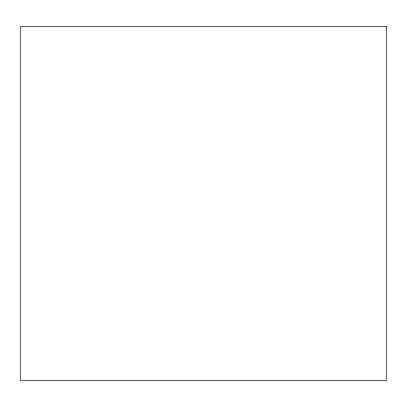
<?xml version="1.0" encoding="UTF-8"?>
<svg xmlns="http://www.w3.org/2000/svg" width="407" height="407" viewBox="0 0 407 407"><rect width="100%" height="100%" fill="white"/><g stroke="black" fill="none" stroke-linecap="round" stroke-linejoin="round"><path stroke-width="0.61" d="M386.65 26.455L20.35 26.455L20.35 380.545L386.65 380.545L386.65 26.455"/></g></svg>
